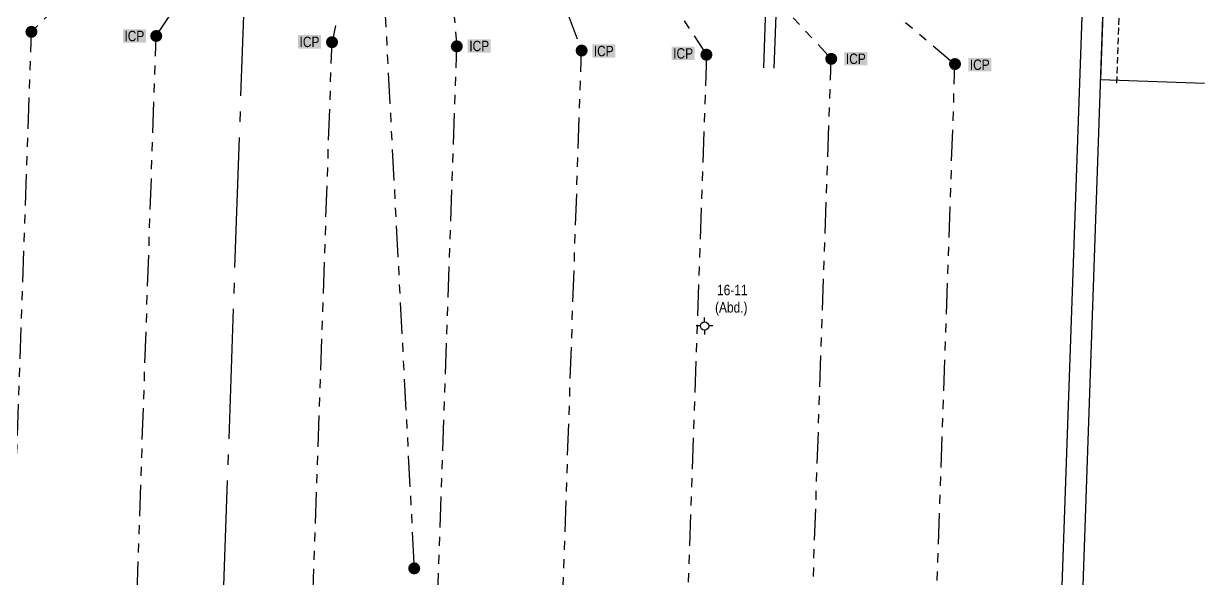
# Model space of a CAD drawing. Extents: x 344856 to 348912, y 6119551 to 6126406.
# Drawn here: x 345737 to 346872, y 6123935 to 6124469 of the extents above; entities that cross this region are included whole.
import ezdxf

# ---------------------------------------------------------------- set-up
doc = ezdxf.new("R2010")
doc.units = 0
doc.header["$LTSCALE"] = 5
for name, pattern in [('foc-DRILLPATH', [14.75, 6, -1.75, 1.75, -1.75, 1.75, -1.75]), ('foc-QUARTERLINE', [33, 25, -3, 2, -3]), ('UG_PIPE', [1.875, 1.25, -0.625])]:
    doc.linetypes.add(name, pattern=pattern)
for name, color, linetype in [('AS-PIPE-UG', 44, 'UG_PIPE'), ('F-RW', 190, 'Continuous'), ('F-WS-S', 8, 'Continuous'), ('L-MON', 1, 'Continuous'), ('L-QSEC', 8, 'foc-QUARTERLINE'), ('L-SEC', 7, 'Continuous'), ('L-TITLEDB', 4, 'Continuous'), ('P-PDRILLPATH', 12, 'foc-DRILLPATH')]:
    doc.layers.add(name, color=color, linetype=linetype)
doc.styles.add('80L', font='ARIALN.TTF', dxfattribs={"height": 10})

# ---------------------------------------------------------------- blocks, each defined once
blk = doc.blocks.new('plbh')
at = {"layer": 'L-MON'}
h = blk.add_hatch(color=255, dxfattribs=at)
h.dxf.hatch_style = 1
edge = h.paths.add_edge_path()
edge.add_arc((0, 0), 1.16, 0, 360)
h = blk.add_hatch(color=256, dxfattribs=at)
h.dxf.hatch_style = 1
h.paths.add_polyline_path([(-0.96, 0, 1), (0.96, 0, 1)])
h.paths.add_polyline_path([(0.91, 0, -1), (-0.91, 0, -1)], flags=16)
h.paths.add_polyline_path([(0.45, 0, -1), (-0.45, 0, -1)], flags=0)
h = blk.add_hatch(color=256, dxfattribs=at)
h.dxf.hatch_style = 1
h.paths.add_polyline_path([(-0.45, 0, 1), (0.45, 0, 1)])
h.paths.add_polyline_path([(0.4, 0, -1), (-0.4, 0, -1)], flags=16)
at = {"layer": 'L-MON', "color": 240}
for radius in [0.96, 0.91, 0.45, 0.4]:
    blk.add_circle((0, 0), radius, dxfattribs=at)
blk = doc.blocks.new('GABD')
for p, q in [((-0.81, 0), (-1.62, 0)), ((0, 0.81), (0, 1.62)), ((1.62, 0), (0.81, 0)), ((0, -0.81), (0, -1.62))]:
    blk.add_line(p, q)
blk.add_circle((0, 0), 0.8)
blk = doc.blocks.new('ICP_text')
at = {"color": 14, "insert": (-10.8, -0.5), "char_height": 10, "attachment_point": 5, "style": '80L', "bg_fill": 1, "box_fill_scale": 1.15, "bg_fill_color": 255, "bg_fill_transparency": 0}
blk.add_mtext_dynamic_manual_height_columns('ICP', width=19.07, gutter_width=47.5, heights=[0], dxfattribs=at)

msp = doc.modelspace()

# ---------------------------------------------------------------- linework, layer by layer
at = {"layer": 'AS-PIPE-UG', "flags": 128}
msp.add_lwpolyline([(346787.753, 6124411.386), (346791.174, 6124507.511), (346779.009, 6124510.171), (346775.28, 6124511.16)], dxfattribs=at)
at = {"layer": 'F-RW'}
for p, q in [((346482.816, 6125430.023), (346447.983, 6124426.099)), ((346492.808, 6125429.677), (346457.974, 6124425.752))]:
    msp.add_line(p, q, dxfattribs=at)
at = {"layer": 'L-QSEC', "flags": 128}
msp.add_lwpolyline([(345922.573, 6123739.484), (345950.524, 6124543.371)], dxfattribs=at)
at = {"layer": 'L-SEC'}
for p, q in [((346755.305, 6124515.551), (346727.444, 6123711.761)), ((346775.405, 6124514.851), (346747.544, 6123711.064))]:
    msp.add_line(p, q, dxfattribs=at)
at = {"layer": 'L-TITLEDB'}
msp.add_line((346771.956, 6124414.904), (346871.874, 6124411.451), dxfattribs=at)
at = {"layer": 'L-TITLEDB', "flags": 128}
msp.add_lwpolyline([(346775.405, 6124514.851), (346771.956, 6124414.904)], dxfattribs=at)
at = {"layer": 'P-PDRILLPATH', "flags": 128}
for points in [[(346109.294, 6124828.201), (346033.074, 6124450.737)], [(346119.251, 6124827.888), (346153.074, 6124446.738)], [(346129.244, 6124827.537), (346273.075, 6124442.739)], [(346139.252, 6124827.17), (346393.074, 6124438.741)], [(346149.248, 6124826.825), (346513.074, 6124434.743)], [(346159.231, 6124826.49), (346632.074, 6124429.745)], [(346088.569, 6124808.933), (345744.073, 6124460.734)], [(345864.073, 6124456.735), (346098.591, 6124808.581)], [(346067.912, 6124789.616), (346112.073, 6123944.737)], [(345583.064, 6119797.731), (345744.073, 6124460.734)], [(345703.065, 6119793.732), (345864.073, 6124456.735)], [(345872.065, 6119786.733), (346033.074, 6124450.737)], [(345992.066, 6119782.733), (346153.074, 6124446.738)], [(346112.066, 6119778.734), (346273.075, 6124442.739)], [(346393.074, 6124438.741), (346232.066, 6119774.735)], [(346352.066, 6119770.737), (346513.074, 6124434.743)], [(346472.066, 6119766.739), (346632.074, 6124429.745)]]:
    msp.add_lwpolyline(points, dxfattribs=at)

# ---------------------------------------------------------------- block references
at = {"xscale": 0.99976776, "yscale": 0.99976776, "zscale": 0.99976776}
for p in [(345853.822, 6124457.139), (346022.22, 6124451.499), (346185.419, 6124447.547), (346305.132, 6124442.679), (346381.482, 6124440.435), (346547.525, 6124435.278), (346666.684, 6124429.538)]:
    msp.add_blockref('ICP_text', p, dxfattribs=at)
at = {"layer": 'F-WS-S', "xscale": 4.999999999999973, "yscale": 4.999999999999973, "zscale": 4.999999999999973}
msp.add_blockref('GABD', (346391.273, 6124177.858), dxfattribs=at)
at = {"layer": 'L-MON', "xscale": 4.998838799999976, "yscale": 4.998838799999976, "zscale": 4.998838799999976}
for p in [(345744.073, 6124460.734), (345864.073, 6124456.735), (346033.074, 6124450.737), (346153.074, 6124446.738), (346273.075, 6124442.739), (346393.074, 6124438.741), (346513.074, 6124434.743), (346632.074, 6124429.745), (346112.073, 6123944.737)]:
    msp.add_blockref('plbh', p, dxfattribs=at)

# ---------------------------------------------------------------- texts
at = {"layer": 'F-WS-S', "insert": (346408.186, 6124217.465), "char_height": 10, "attachment_point": 1, "style": '80L'}
msp.add_mtext_dynamic_manual_height_columns('\\pi-4.8808;16-11\\P\\pi-6.8112;(Abd.)', width=16.18655, gutter_width=50, heights=[0], dxfattribs=at)

doc.saveas('drawing.dxf')
